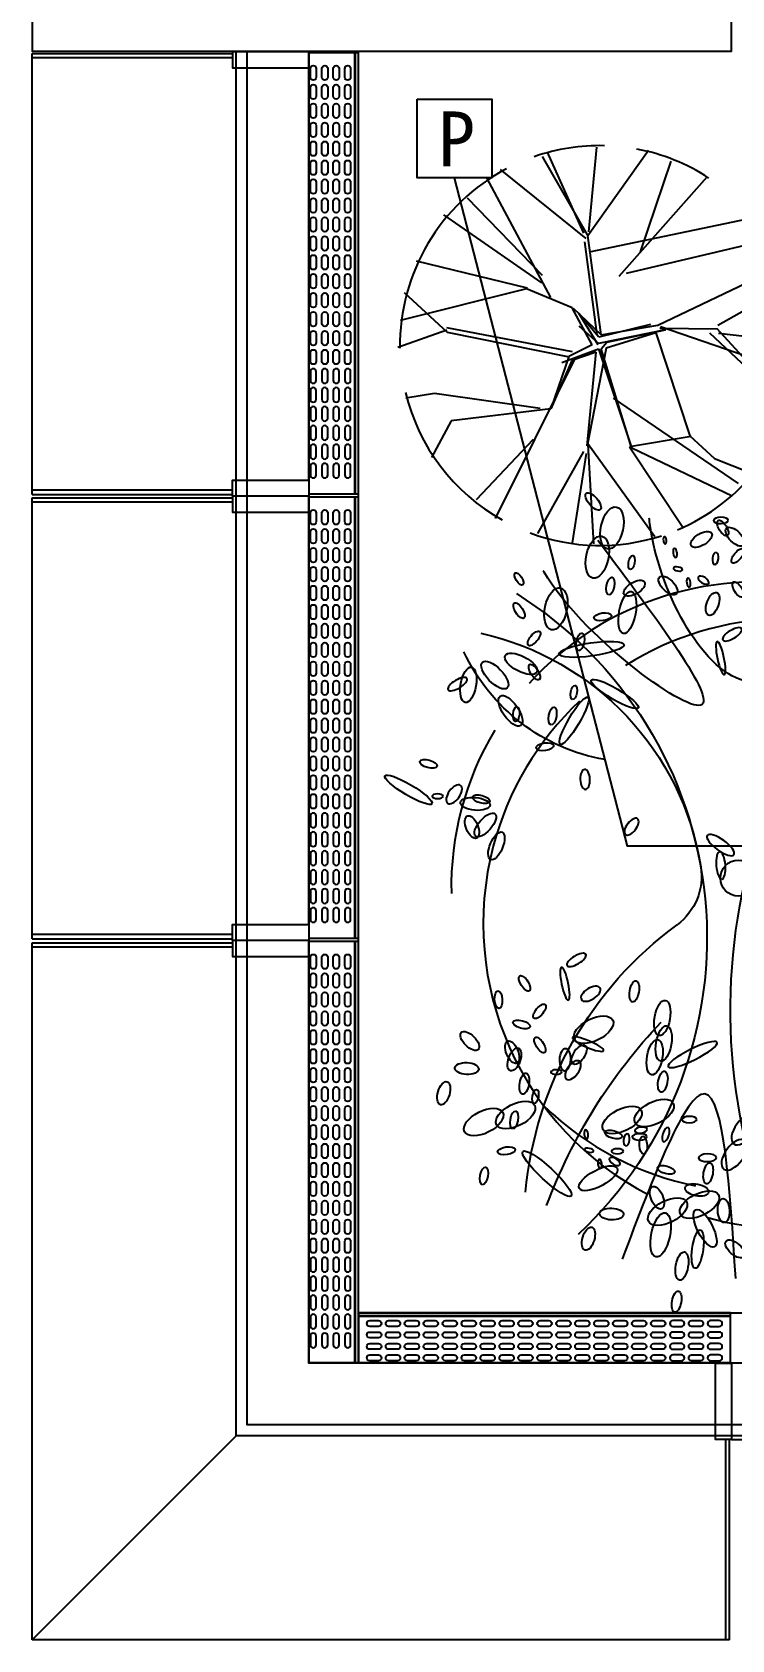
# Model space of a CAD drawing. Extents: x -284868 to 304789, y -137694 to 137894.
# Drawn here: x 56470 to 58872, y -119538 to -114021 of the extents above; entities that cross this region are included whole.
import ezdxf

# ---------------------------------------------------------------- set-up
doc = ezdxf.new("R2010")
doc.units = 0
doc.layers.get('0').update_dxf_attribs({"linetype": 'CONTINUOUS'})
for name, color, linetype in [('0-建筑外轮廓', 8, 'CONTINUOUS'), ('0-窗', 11, 'CONTINUOUS'), ('EM-插座', 240, 'CONTINUOUS'), ('F-地漏', 8, 'CONTINUOUS'), ('P-平面植物', 251, 'CONTINUOUS'), ('WIRE-照明', 130, 'CONTINUOUS')]:
    doc.layers.add(name, color=color, linetype=linetype)
doc.styles.add('宋体', font='')
doc.styles.get('宋体').set_extended_font_data('SimSun')

# ---------------------------------------------------------------- blocks, each defined once
blk = doc.blocks.new('A$C3B8026B3')
for p, q in [((949.5, 3980), (949.5, 5395)), ((949.5, 2455), (949.5, 3870)), ((700, 700, 0), (0, 0))]:
    blk.add_line(p, q)
at = {"elevation": 0}
for points in [[(0, 5444), (688, 5444), (688, 5429.5), (0, 5429.5)], [(0, 3931), (688, 3931), (688, 3945.5), (0, 3945.5)], [(0, 3919), (688, 3919), (688, 3904.5), (0, 3904.5)], [(0, 2406), (688, 2406), (688, 2420.5), (0, 2420.5)]]:
    blk.add_lwpolyline(points, dxfattribs=at)
for points in [[(0, 3931), (0, 5444)], [(700, 3925), (700, 5450)], [(737.5, 3925), (737.5, 5450)], [(0, 2406), (0, 3919)], [(700, 2400), (700, 3925)], [(737.5, 2400), (737.5, 3925)], [(0, 2392), (688, 2392), (688, 2377.5), (0, 2377.5)], [(0, 0), (0, 2392)], [(2400, 700), (700, 700), (700, 2400)], [(2400, 737.5), (737.5, 737.5), (737.5, 2400)], [(2345, 949.5), (949.5, 949.5), (949.5, 2345)], [(4310, 737.5), (2400, 737.5)], [(2394, 0), (2394, 688), (2379.5, 688), (2379.5, 0)], [(4310, 700), (2400, 700)], [(2394, 0), (0, 0)]]:
    blk.add_lwpolyline(points)
for points in [[(688, 5450), (688, 5395), (949.5, 5395), (949.5, 5450)], [(688, 3925), (688, 3980), (949.5, 3980), (949.5, 3925)], [(688, 3925), (688, 3870), (949.5, 3870), (949.5, 3925)], [(688, 2400), (688, 2455), (949.5, 2455), (949.5, 2400)], [(688, 2400), (688, 2345), (949.5, 2345), (949.5, 2400)], [(2400, 688), (2345, 688), (2345, 949.5), (2400, 949.5)], [(2400, 688), (2455, 688), (2455, 949.5), (2400, 949.5)]]:
    blk.add_lwpolyline(points, close=True)
blk = doc.blocks.new('A$C678165FB')
for p, q in [((-36642.5, 2281, 0), (-36642.5, 3794)), ((-36640.4, 2281, 0), (-36640.4, 3794)), ((-36642.5, 756, 0), (-36642.5, 2269)), ((-36640.4, 756, 0), (-36640.4, 2269)), ((-36642.5, -700.5, 0), (-36642.5, 744)), ((-36640.4, -700.5, 0), (-36640.4, 744)), ((-35353, -540.4, 0), (-36630, -540.4)), ((-35353, -542.5, 0), (-36630, -542.5))]:
    blk.add_line(p, q)
for points in [[(-36630, 2281), (-36630, 3794), (-36800.5, 3794), (-36800.5, 2281)], [(-36630, 756), (-36630, 2269), (-36800.5, 2269), (-36800.5, 756)], [(-36630, -700.5), (-36630, 744), (-36800.5, 744), (-36800.5, -700.5)], [(-35353, -530), (-36630, -530), (-36630, -700.5), (-35353, -700.5)]]:
    blk.add_lwpolyline(points, close=True)
blk.add_lwpolyline([(-36630.5, 3800), (-36630.5, -530.5), (-25800, -530.5)])
for points in [[(-36775, 3740), (-36775, 3710, -1), (-36795, 3710), (-36795, 3740, -0.999999)], [(-36735.6, 3740), (-36735.6, 3710, -1), (-36755.6, 3710), (-36755.6, 3740, -0.999999)], [(-36696.3, 3740), (-36696.3, 3710, -1), (-36716.3, 3710), (-36716.3, 3740, -0.999999)], [(-36656.9, 3740), (-36656.9, 3710, -1), (-36676.9, 3710), (-36676.9, 3740, -0.999999)], [(-36775, 3675), (-36775, 3645, -1), (-36795, 3645), (-36795, 3675, -0.999999)], [(-36735.6, 3675), (-36735.6, 3645, -1), (-36755.6, 3645), (-36755.6, 3675, -0.999999)], [(-36696.3, 3675), (-36696.3, 3645, -1), (-36716.3, 3645), (-36716.3, 3675, -0.999999)], [(-36656.9, 3675), (-36656.9, 3645, -1), (-36676.9, 3645), (-36676.9, 3675, -0.999999)], [(-36775, 3610), (-36775, 3580, -1), (-36795, 3580), (-36795, 3610, -0.999999)], [(-36735.6, 3610), (-36735.6, 3580, -1), (-36755.6, 3580), (-36755.6, 3610, -0.999999)], [(-36696.3, 3610), (-36696.3, 3580, -1), (-36716.3, 3580), (-36716.3, 3610, -0.999999)], [(-36656.9, 3610), (-36656.9, 3580, -1), (-36676.9, 3580), (-36676.9, 3610, -0.999999)], [(-36775, 3545), (-36775, 3515, -1), (-36795, 3515), (-36795, 3545, -0.999999)], [(-36735.6, 3545), (-36735.6, 3515, -1), (-36755.6, 3515), (-36755.6, 3545, -0.999999)], [(-36696.3, 3545), (-36696.3, 3515, -1), (-36716.3, 3515), (-36716.3, 3545, -0.999999)], [(-36656.9, 3545), (-36656.9, 3515, -1), (-36676.9, 3515), (-36676.9, 3545, -0.999999)], [(-36775, 3480), (-36775, 3450, -1), (-36795, 3450), (-36795, 3480, -0.999999)], [(-36735.6, 3480), (-36735.6, 3450, -1), (-36755.6, 3450), (-36755.6, 3480, -0.999999)], [(-36696.3, 3480), (-36696.3, 3450, -1), (-36716.3, 3450), (-36716.3, 3480, -0.999999)], [(-36656.9, 3480), (-36656.9, 3450, -1), (-36676.9, 3450), (-36676.9, 3480, -0.999999)], [(-36775, 3415), (-36775, 3385, -1), (-36795, 3385), (-36795, 3415, -0.999999)], [(-36735.6, 3415), (-36735.6, 3385, -1), (-36755.6, 3385), (-36755.6, 3415, -0.999999)], [(-36696.3, 3415), (-36696.3, 3385, -1), (-36716.3, 3385), (-36716.3, 3415, -0.999999)], [(-36656.9, 3415), (-36656.9, 3385, -1), (-36676.9, 3385), (-36676.9, 3415, -0.999999)], [(-36775, 3350), (-36775, 3320, -1), (-36795, 3320), (-36795, 3350, -0.999999)], [(-36735.6, 3350), (-36735.6, 3320, -1), (-36755.6, 3320), (-36755.6, 3350, -0.999999)], [(-36696.3, 3350), (-36696.3, 3320, -1), (-36716.3, 3320), (-36716.3, 3350, -0.999999)], [(-36656.9, 3350), (-36656.9, 3320, -1), (-36676.9, 3320), (-36676.9, 3350, -0.999999)], [(-36775, 3285), (-36775, 3255, -1), (-36795, 3255), (-36795, 3285, -0.999999)], [(-36735.6, 3285), (-36735.6, 3255, -1), (-36755.6, 3255), (-36755.6, 3285, -0.999999)], [(-36696.3, 3285), (-36696.3, 3255, -1), (-36716.3, 3255), (-36716.3, 3285, -0.999999)], [(-36656.9, 3285), (-36656.9, 3255, -1), (-36676.9, 3255), (-36676.9, 3285, -0.999999)], [(-36775, 3220), (-36775, 3190, -1), (-36795, 3190), (-36795, 3220, -0.999999)], [(-36735.6, 3220), (-36735.6, 3190, -1), (-36755.6, 3190), (-36755.6, 3220, -0.999999)], [(-36696.3, 3220), (-36696.3, 3190, -1), (-36716.3, 3190), (-36716.3, 3220, -0.999999)], [(-36656.9, 3220), (-36656.9, 3190, -1), (-36676.9, 3190), (-36676.9, 3220, -0.999999)], [(-36775, 3155), (-36775, 3125, -1), (-36795, 3125), (-36795, 3155, -0.999999)], [(-36735.6, 3155), (-36735.6, 3125, -1), (-36755.6, 3125), (-36755.6, 3155, -0.999999)], [(-36696.3, 3155), (-36696.3, 3125, -1), (-36716.3, 3125), (-36716.3, 3155, -0.999999)], [(-36656.9, 3155), (-36656.9, 3125, -1), (-36676.9, 3125), (-36676.9, 3155, -0.999999)], [(-36775, 3090), (-36775, 3060, -1), (-36795, 3060), (-36795, 3090, -0.999999)], [(-36735.6, 3090), (-36735.6, 3060, -1), (-36755.6, 3060), (-36755.6, 3090, -0.999999)], [(-36696.3, 3090), (-36696.3, 3060, -1), (-36716.3, 3060), (-36716.3, 3090, -0.999999)], [(-36656.9, 3090), (-36656.9, 3060, -1), (-36676.9, 3060), (-36676.9, 3090, -0.999999)], [(-36775, 3025), (-36775, 2995, -1), (-36795, 2995), (-36795, 3025, -0.999999)], [(-36735.6, 3025), (-36735.6, 2995, -1), (-36755.6, 2995), (-36755.6, 3025, -0.999999)], [(-36696.3, 3025), (-36696.3, 2995, -1), (-36716.3, 2995), (-36716.3, 3025, -0.999999)], [(-36656.9, 3025), (-36656.9, 2995, -1), (-36676.9, 2995), (-36676.9, 3025, -0.999999)], [(-36775, 2960), (-36775, 2930, -1), (-36795, 2930), (-36795, 2960, -0.999999)], [(-36735.6, 2960), (-36735.6, 2930, -1), (-36755.6, 2930), (-36755.6, 2960, -0.999999)], [(-36696.3, 2960), (-36696.3, 2930, -1), (-36716.3, 2930), (-36716.3, 2960, -0.999999)], [(-36656.9, 2960), (-36656.9, 2930, -1), (-36676.9, 2930), (-36676.9, 2960, -0.999999)], [(-36775, 2895), (-36775, 2865, -1), (-36795, 2865), (-36795, 2895, -0.999999)], [(-36735.6, 2895), (-36735.6, 2865, -1), (-36755.6, 2865), (-36755.6, 2895, -0.999999)], [(-36696.3, 2895), (-36696.3, 2865, -1), (-36716.3, 2865), (-36716.3, 2895, -0.999999)], [(-36656.9, 2895), (-36656.9, 2865, -1), (-36676.9, 2865), (-36676.9, 2895, -0.999999)], [(-36775, 2830), (-36775, 2800, -1), (-36795, 2800), (-36795, 2830, -0.999999)], [(-36735.6, 2830), (-36735.6, 2800, -1), (-36755.6, 2800), (-36755.6, 2830, -0.999999)], [(-36696.3, 2830), (-36696.3, 2800, -1), (-36716.3, 2800), (-36716.3, 2830, -0.999999)], [(-36656.9, 2830), (-36656.9, 2800, -1), (-36676.9, 2800), (-36676.9, 2830, -0.999999)], [(-36775, 2765), (-36775, 2735, -1), (-36795, 2735), (-36795, 2765, -0.999999)], [(-36735.6, 2765), (-36735.6, 2735, -1), (-36755.6, 2735), (-36755.6, 2765, -0.999999)], [(-36696.3, 2765), (-36696.3, 2735, -1), (-36716.3, 2735), (-36716.3, 2765, -0.999999)], [(-36656.9, 2765), (-36656.9, 2735, -1), (-36676.9, 2735), (-36676.9, 2765, -0.999999)], [(-36775, 2670), (-36775, 2700, 1), (-36795, 2700), (-36795, 2670, 0.999999)], [(-36735.6, 2670), (-36735.6, 2700, 1), (-36755.6, 2700), (-36755.6, 2670, 0.999999)], [(-36696.3, 2670), (-36696.3, 2700, 1), (-36716.3, 2700), (-36716.3, 2670, 0.999999)], [(-36656.9, 2670), (-36656.9, 2700, 1), (-36676.9, 2700), (-36676.9, 2670, 0.999999)], [(-36775, 2605), (-36775, 2635, 1), (-36795, 2635), (-36795, 2605, 0.999999)], [(-36735.6, 2605), (-36735.6, 2635, 1), (-36755.6, 2635), (-36755.6, 2605, 0.999999)], [(-36696.3, 2605), (-36696.3, 2635, 1), (-36716.3, 2635), (-36716.3, 2605, 0.999999)], [(-36656.9, 2605), (-36656.9, 2635, 1), (-36676.9, 2635), (-36676.9, 2605, 0.999999)], [(-36775, 2540), (-36775, 2570, 1), (-36795, 2570), (-36795, 2540, 0.999999)], [(-36735.6, 2540), (-36735.6, 2570, 1), (-36755.6, 2570), (-36755.6, 2540, 0.999999)], [(-36696.3, 2540), (-36696.3, 2570, 1), (-36716.3, 2570), (-36716.3, 2540, 0.999999)], [(-36656.9, 2540), (-36656.9, 2570, 1), (-36676.9, 2570), (-36676.9, 2540, 0.999999)], [(-36775, 2475), (-36775, 2505, 1), (-36795, 2505), (-36795, 2475, 0.999999)], [(-36735.6, 2475), (-36735.6, 2505, 1), (-36755.6, 2505), (-36755.6, 2475, 0.999999)], [(-36696.3, 2475), (-36696.3, 2505, 1), (-36716.3, 2505), (-36716.3, 2475, 0.999999)], [(-36656.9, 2475), (-36656.9, 2505, 1), (-36676.9, 2505), (-36676.9, 2475, 0.999999)], [(-36775, 2410), (-36775, 2440, 1), (-36795, 2440), (-36795, 2410, 0.999999)], [(-36735.6, 2410), (-36735.6, 2440, 1), (-36755.6, 2440), (-36755.6, 2410, 0.999999)], [(-36696.3, 2410), (-36696.3, 2440, 1), (-36716.3, 2440), (-36716.3, 2410, 0.999999)], [(-36656.9, 2410), (-36656.9, 2440, 1), (-36676.9, 2440), (-36676.9, 2410, 0.999999)], [(-36775, 2345), (-36775, 2375, 1), (-36795, 2375), (-36795, 2345, 0.999999)], [(-36735.6, 2345), (-36735.6, 2375, 1), (-36755.6, 2375), (-36755.6, 2345, 0.999999)], [(-36696.3, 2345), (-36696.3, 2375, 1), (-36716.3, 2375), (-36716.3, 2345, 0.999999)], [(-36656.9, 2345), (-36656.9, 2375, 1), (-36676.9, 2375), (-36676.9, 2345, 0.999999)], [(-36775, 2215), (-36775, 2185, -1), (-36795, 2185), (-36795, 2215, -0.999999)], [(-36735.6, 2215), (-36735.6, 2185, -1), (-36755.6, 2185), (-36755.6, 2215, -0.999999)], [(-36696.3, 2215), (-36696.3, 2185, -1), (-36716.3, 2185), (-36716.3, 2215, -0.999999)], [(-36656.9, 2215), (-36656.9, 2185, -1), (-36676.9, 2185), (-36676.9, 2215, -0.999999)], [(-36775, 2150), (-36775, 2120, -1), (-36795, 2120), (-36795, 2150, -0.999999)], [(-36735.6, 2150), (-36735.6, 2120, -1), (-36755.6, 2120), (-36755.6, 2150, -0.999999)], [(-36696.3, 2150), (-36696.3, 2120, -1), (-36716.3, 2120), (-36716.3, 2150, -0.999999)], [(-36656.9, 2150), (-36656.9, 2120, -1), (-36676.9, 2120), (-36676.9, 2150, -0.999999)], [(-36775, 2085), (-36775, 2055, -1), (-36795, 2055), (-36795, 2085, -0.999999)], [(-36735.6, 2085), (-36735.6, 2055, -1), (-36755.6, 2055), (-36755.6, 2085, -0.999999)], [(-36696.3, 2085), (-36696.3, 2055, -1), (-36716.3, 2055), (-36716.3, 2085, -0.999999)], [(-36656.9, 2085), (-36656.9, 2055, -1), (-36676.9, 2055), (-36676.9, 2085, -0.999999)], [(-36775, 2020), (-36775, 1990, -1), (-36795, 1990), (-36795, 2020, -0.999999)], [(-36735.6, 2020), (-36735.6, 1990, -1), (-36755.6, 1990), (-36755.6, 2020, -0.999999)], [(-36696.3, 2020), (-36696.3, 1990, -1), (-36716.3, 1990), (-36716.3, 2020, -0.999999)], [(-36656.9, 2020), (-36656.9, 1990, -1), (-36676.9, 1990), (-36676.9, 2020, -0.999999)], [(-36775, 1955), (-36775, 1925, -1), (-36795, 1925), (-36795, 1955, -0.999999)], [(-36735.6, 1955), (-36735.6, 1925, -1), (-36755.6, 1925), (-36755.6, 1955, -0.999999)], [(-36696.3, 1955), (-36696.3, 1925, -1), (-36716.3, 1925), (-36716.3, 1955, -0.999999)], [(-36656.9, 1955), (-36656.9, 1925, -1), (-36676.9, 1925), (-36676.9, 1955, -0.999999)], [(-36775, 1890), (-36775, 1860, -1), (-36795, 1860), (-36795, 1890, -0.999999)], [(-36735.6, 1890), (-36735.6, 1860, -1), (-36755.6, 1860), (-36755.6, 1890, -0.999999)], [(-36696.3, 1890), (-36696.3, 1860, -1), (-36716.3, 1860), (-36716.3, 1890, -0.999999)], [(-36656.9, 1890), (-36656.9, 1860, -1), (-36676.9, 1860), (-36676.9, 1890, -0.999999)], [(-36775, 1825), (-36775, 1795, -1), (-36795, 1795), (-36795, 1825, -0.999999)], [(-36735.6, 1825), (-36735.6, 1795, -1), (-36755.6, 1795), (-36755.6, 1825, -0.999999)], [(-36696.3, 1825), (-36696.3, 1795, -1), (-36716.3, 1795), (-36716.3, 1825, -0.999999)], [(-36656.9, 1825), (-36656.9, 1795, -1), (-36676.9, 1795), (-36676.9, 1825, -0.999999)], [(-36775, 1760), (-36775, 1730, -1), (-36795, 1730), (-36795, 1760, -0.999999)], [(-36735.6, 1760), (-36735.6, 1730, -1), (-36755.6, 1730), (-36755.6, 1760, -0.999999)], [(-36696.3, 1760), (-36696.3, 1730, -1), (-36716.3, 1730), (-36716.3, 1760, -0.999999)], [(-36656.9, 1760), (-36656.9, 1730, -1), (-36676.9, 1730), (-36676.9, 1760, -0.999999)], [(-36775, 1695), (-36775, 1665, -1), (-36795, 1665), (-36795, 1695, -0.999999)], [(-36735.6, 1695), (-36735.6, 1665, -1), (-36755.6, 1665), (-36755.6, 1695, -0.999999)], [(-36696.3, 1695), (-36696.3, 1665, -1), (-36716.3, 1665), (-36716.3, 1695, -0.999999)], [(-36656.9, 1695), (-36656.9, 1665, -1), (-36676.9, 1665), (-36676.9, 1695, -0.999999)], [(-36775, 1630), (-36775, 1600, -1), (-36795, 1600), (-36795, 1630, -0.999999)], [(-36735.6, 1630), (-36735.6, 1600, -1), (-36755.6, 1600), (-36755.6, 1630, -0.999999)], [(-36696.3, 1630), (-36696.3, 1600, -1), (-36716.3, 1600), (-36716.3, 1630, -0.999999)], [(-36656.9, 1630), (-36656.9, 1600, -1), (-36676.9, 1600), (-36676.9, 1630, -0.999999)], [(-36775, 1565), (-36775, 1535, -1), (-36795, 1535), (-36795, 1565, -0.999999)], [(-36735.6, 1565), (-36735.6, 1535, -1), (-36755.6, 1535), (-36755.6, 1565, -0.999999)], [(-36696.3, 1565), (-36696.3, 1535, -1), (-36716.3, 1535), (-36716.3, 1565, -0.999999)], [(-36656.9, 1565), (-36656.9, 1535, -1), (-36676.9, 1535), (-36676.9, 1565, -0.999999)], [(-36775, 1500), (-36775, 1470, -1), (-36795, 1470), (-36795, 1500, -0.999999)], [(-36735.6, 1500), (-36735.6, 1470, -1), (-36755.6, 1470), (-36755.6, 1500, -0.999999)], [(-36696.3, 1500), (-36696.3, 1470, -1), (-36716.3, 1470), (-36716.3, 1500, -0.999999)], [(-36656.9, 1500), (-36656.9, 1470, -1), (-36676.9, 1470), (-36676.9, 1500, -0.999999)], [(-36775, 1435), (-36775, 1405, -1), (-36795, 1405), (-36795, 1435, -0.999999)], [(-36735.6, 1435), (-36735.6, 1405, -1), (-36755.6, 1405), (-36755.6, 1435, -0.999999)], [(-36696.3, 1435), (-36696.3, 1405, -1), (-36716.3, 1405), (-36716.3, 1435, -0.999999)], [(-36656.9, 1435), (-36656.9, 1405, -1), (-36676.9, 1405), (-36676.9, 1435, -0.999999)], [(-36775, 1370), (-36775, 1340, -1), (-36795, 1340), (-36795, 1370, -0.999999)], [(-36735.6, 1370), (-36735.6, 1340, -1), (-36755.6, 1340), (-36755.6, 1370, -0.999999)], [(-36696.3, 1370), (-36696.3, 1340, -1), (-36716.3, 1340), (-36716.3, 1370, -0.999999)], [(-36656.9, 1370), (-36656.9, 1340, -1), (-36676.9, 1340), (-36676.9, 1370, -0.999999)], [(-36775, 1305), (-36775, 1275, -1), (-36795, 1275), (-36795, 1305, -0.999999)], [(-36735.6, 1305), (-36735.6, 1275, -1), (-36755.6, 1275), (-36755.6, 1305, -0.999999)], [(-36696.3, 1305), (-36696.3, 1275, -1), (-36716.3, 1275), (-36716.3, 1305, -0.999999)], [(-36656.9, 1305), (-36656.9, 1275, -1), (-36676.9, 1275), (-36676.9, 1305, -0.999999)], [(-36775, 1240), (-36775, 1210, -1), (-36795, 1210), (-36795, 1240, -0.999999)], [(-36735.6, 1240), (-36735.6, 1210, -1), (-36755.6, 1210), (-36755.6, 1240, -0.999999)], [(-36696.3, 1240), (-36696.3, 1210, -1), (-36716.3, 1210), (-36716.3, 1240, -0.999999)], [(-36656.9, 1240), (-36656.9, 1210, -1), (-36676.9, 1210), (-36676.9, 1240, -0.999999)], [(-36775, 1145), (-36775, 1175, 1), (-36795, 1175), (-36795, 1145, 0.999999)], [(-36735.6, 1145), (-36735.6, 1175, 1), (-36755.6, 1175), (-36755.6, 1145, 0.999999)], [(-36696.3, 1145), (-36696.3, 1175, 1), (-36716.3, 1175), (-36716.3, 1145, 0.999999)], [(-36656.9, 1145), (-36656.9, 1175, 1), (-36676.9, 1175), (-36676.9, 1145, 0.999999)], [(-36775, 1080), (-36775, 1110, 1), (-36795, 1110), (-36795, 1080, 0.999999)], [(-36735.6, 1080), (-36735.6, 1110, 1), (-36755.6, 1110), (-36755.6, 1080, 0.999999)], [(-36696.3, 1080), (-36696.3, 1110, 1), (-36716.3, 1110), (-36716.3, 1080, 0.999999)], [(-36656.9, 1080), (-36656.9, 1110, 1), (-36676.9, 1110), (-36676.9, 1080, 0.999999)], [(-36775, 1015), (-36775, 1045, 1), (-36795, 1045), (-36795, 1015, 0.999999)], [(-36735.6, 1015), (-36735.6, 1045, 1), (-36755.6, 1045), (-36755.6, 1015, 0.999999)], [(-36696.3, 1015), (-36696.3, 1045, 1), (-36716.3, 1045), (-36716.3, 1015, 0.999999)], [(-36656.9, 1015), (-36656.9, 1045, 1), (-36676.9, 1045), (-36676.9, 1015, 0.999999)], [(-36775, 950), (-36775, 980, 1), (-36795, 980), (-36795, 950, 0.999999)], [(-36735.6, 950), (-36735.6, 980, 1), (-36755.6, 980), (-36755.6, 950, 0.999999)], [(-36696.3, 950), (-36696.3, 980, 1), (-36716.3, 980), (-36716.3, 950, 0.999999)], [(-36656.9, 950), (-36656.9, 980, 1), (-36676.9, 980), (-36676.9, 950, 0.999999)], [(-36775, 885), (-36775, 915, 1), (-36795, 915), (-36795, 885, 0.999999)], [(-36735.6, 885), (-36735.6, 915, 1), (-36755.6, 915), (-36755.6, 885, 0.999999)], [(-36696.3, 885), (-36696.3, 915, 1), (-36716.3, 915), (-36716.3, 885, 0.999999)], [(-36656.9, 885), (-36656.9, 915, 1), (-36676.9, 915), (-36676.9, 885, 0.999999)], [(-36775, 820), (-36775, 850, 1), (-36795, 850), (-36795, 820, 0.999999)], [(-36735.6, 820), (-36735.6, 850, 1), (-36755.6, 850), (-36755.6, 820, 0.999999)], [(-36696.3, 820), (-36696.3, 850, 1), (-36716.3, 850), (-36716.3, 820, 0.999999)], [(-36656.9, 820), (-36656.9, 850, 1), (-36676.9, 850), (-36676.9, 820, 0.999999)], [(-36775, 690), (-36775, 660, -1), (-36795, 660), (-36795, 690, -0.999999)], [(-36735.6, 690), (-36735.6, 660, -1), (-36755.6, 660), (-36755.6, 690, -0.999999)], [(-36696.3, 690), (-36696.3, 660, -1), (-36716.3, 660), (-36716.3, 690, -0.999999)], [(-36656.9, 690), (-36656.9, 660, -1), (-36676.9, 660), (-36676.9, 690, -0.999999)], [(-36775, 625), (-36775, 595, -1), (-36795, 595), (-36795, 625, -0.999999)], [(-36735.6, 625), (-36735.6, 595, -1), (-36755.6, 595), (-36755.6, 625, -0.999999)], [(-36696.3, 625), (-36696.3, 595, -1), (-36716.3, 595), (-36716.3, 625, -0.999999)], [(-36656.9, 625), (-36656.9, 595, -1), (-36676.9, 595), (-36676.9, 625, -0.999999)], [(-36775, 560), (-36775, 530, -1), (-36795, 530), (-36795, 560, -0.999999)], [(-36735.6, 560), (-36735.6, 530, -1), (-36755.6, 530), (-36755.6, 560, -0.999999)], [(-36696.3, 560), (-36696.3, 530, -1), (-36716.3, 530), (-36716.3, 560, -0.999999)], [(-36656.9, 560), (-36656.9, 530, -1), (-36676.9, 530), (-36676.9, 560, -0.999999)], [(-36775, 495), (-36775, 465, -1), (-36795, 465), (-36795, 495, -0.999999)], [(-36735.6, 495), (-36735.6, 465, -1), (-36755.6, 465), (-36755.6, 495, -0.999999)], [(-36696.3, 495), (-36696.3, 465, -1), (-36716.3, 465), (-36716.3, 495, -0.999999)], [(-36656.9, 495), (-36656.9, 465, -1), (-36676.9, 465), (-36676.9, 495, -0.999999)], [(-36775, 430), (-36775, 400, -1), (-36795, 400), (-36795, 430, -0.999999)], [(-36735.6, 430), (-36735.6, 400, -1), (-36755.6, 400), (-36755.6, 430, -0.999999)], [(-36696.3, 430), (-36696.3, 400, -1), (-36716.3, 400), (-36716.3, 430, -0.999999)], [(-36656.9, 430), (-36656.9, 400, -1), (-36676.9, 400), (-36676.9, 430, -0.999999)], [(-36775, 365), (-36775, 335, -1), (-36795, 335), (-36795, 365, -0.999999)], [(-36735.6, 365), (-36735.6, 335, -1), (-36755.6, 335), (-36755.6, 365, -0.999999)], [(-36696.3, 365), (-36696.3, 335, -1), (-36716.3, 335), (-36716.3, 365, -0.999999)], [(-36656.9, 365), (-36656.9, 335, -1), (-36676.9, 335), (-36676.9, 365, -0.999999)], [(-36775, 300), (-36775, 270, -1), (-36795, 270), (-36795, 300, -0.999999)], [(-36735.6, 300), (-36735.6, 270, -1), (-36755.6, 270), (-36755.6, 300, -0.999999)], [(-36696.3, 300), (-36696.3, 270, -1), (-36716.3, 270), (-36716.3, 300, -0.999999)], [(-36656.9, 300), (-36656.9, 270, -1), (-36676.9, 270), (-36676.9, 300, -0.999999)], [(-36775, 235), (-36775, 205, -1), (-36795, 205), (-36795, 235, -0.999999)], [(-36735.6, 235), (-36735.6, 205, -1), (-36755.6, 205), (-36755.6, 235, -0.999999)], [(-36696.3, 235), (-36696.3, 205, -1), (-36716.3, 205), (-36716.3, 235, -0.999999)], [(-36656.9, 235), (-36656.9, 205, -1), (-36676.9, 205), (-36676.9, 235, -0.999999)], [(-36775, 170), (-36775, 140, -1), (-36795, 140), (-36795, 170, -0.999999)], [(-36735.6, 170), (-36735.6, 140, -1), (-36755.6, 140), (-36755.6, 170, -0.999999)], [(-36696.3, 170), (-36696.3, 140, -1), (-36716.3, 140), (-36716.3, 170, -0.999999)], [(-36656.9, 170), (-36656.9, 140, -1), (-36676.9, 140), (-36676.9, 170, -0.999999)], [(-36775, 105), (-36775, 75, -1), (-36795, 75), (-36795, 105, -0.999999)], [(-36735.6, 105), (-36735.6, 75, -1), (-36755.6, 75), (-36755.6, 105, -0.999999)], [(-36696.3, 105), (-36696.3, 75, -1), (-36716.3, 75), (-36716.3, 105, -0.999999)], [(-36656.9, 105), (-36656.9, 75, -1), (-36676.9, 75), (-36676.9, 105, -0.999999)], [(-36775, 40), (-36775, 10, -1), (-36795, 10), (-36795, 40, -0.999999)], [(-36735.6, 40), (-36735.6, 10, -1), (-36755.6, 10), (-36755.6, 40, -0.999999)], [(-36696.3, 40), (-36696.3, 10, -1), (-36716.3, 10), (-36716.3, 40, -0.999999)], [(-36656.9, 40), (-36656.9, 10, -1), (-36676.9, 10), (-36676.9, 40, -0.999999)], [(-36775, -25), (-36775, -55, -1), (-36795, -55), (-36795, -25, -0.999999)], [(-36735.6, -25), (-36735.6, -55, -1), (-36755.6, -55), (-36755.6, -25, -0.999999)], [(-36696.3, -25), (-36696.3, -55, -1), (-36716.3, -55), (-36716.3, -25, -0.999999)], [(-36656.9, -25), (-36656.9, -55, -1), (-36676.9, -55), (-36676.9, -25, -0.999999)], [(-36775, -90), (-36775, -120, -1), (-36795, -120), (-36795, -90, -0.999999)], [(-36735.6, -90), (-36735.6, -120, -1), (-36755.6, -120), (-36755.6, -90, -0.999999)], [(-36696.3, -90), (-36696.3, -120, -1), (-36716.3, -120), (-36716.3, -90, -0.999999)], [(-36656.9, -90), (-36656.9, -120, -1), (-36676.9, -120), (-36676.9, -90, -0.999999)], [(-36775, -155), (-36775, -185, -1), (-36795, -185), (-36795, -155, -0.999999)], [(-36735.6, -155), (-36735.6, -185, -1), (-36755.6, -185), (-36755.6, -155, -0.999999)], [(-36696.3, -155), (-36696.3, -185, -1), (-36716.3, -185), (-36716.3, -155, -0.999999)], [(-36656.9, -155), (-36656.9, -185, -1), (-36676.9, -185), (-36676.9, -155, -0.999999)], [(-36775, -220), (-36775, -250, -1), (-36795, -250), (-36795, -220, -0.999999)], [(-36735.6, -220), (-36735.6, -250, -1), (-36755.6, -250), (-36755.6, -220, -0.999999)], [(-36696.3, -220), (-36696.3, -250, -1), (-36716.3, -250), (-36716.3, -220, -0.999999)], [(-36656.9, -220), (-36656.9, -250, -1), (-36676.9, -250), (-36676.9, -220, -0.999999)], [(-36775, -285), (-36775, -315, -1), (-36795, -315), (-36795, -285, -0.999999)], [(-36735.6, -285), (-36735.6, -315, -1), (-36755.6, -315), (-36755.6, -285, -0.999999)], [(-36696.3, -285), (-36696.3, -315, -1), (-36716.3, -315), (-36716.3, -285, -0.999999)], [(-36656.9, -285), (-36656.9, -315, -1), (-36676.9, -315), (-36676.9, -285, -0.999999)], [(-36775, -380), (-36775, -350, 1), (-36795, -350), (-36795, -380, 0.999999)], [(-36735.6, -380), (-36735.6, -350, 1), (-36755.6, -350), (-36755.6, -380, 0.999999)], [(-36696.3, -380), (-36696.3, -350, 1), (-36716.3, -350), (-36716.3, -380, 0.999999)], [(-36656.9, -380), (-36656.9, -350, 1), (-36676.9, -350), (-36676.9, -380, 0.999999)], [(-36775, -445), (-36775, -415, 1), (-36795, -415), (-36795, -445, 0.999999)], [(-36735.6, -445), (-36735.6, -415, 1), (-36755.6, -415), (-36755.6, -445, 0.999999)], [(-36696.3, -445), (-36696.3, -415, 1), (-36716.3, -415), (-36716.3, -445, 0.999999)], [(-36656.9, -445), (-36656.9, -415, 1), (-36676.9, -415), (-36676.9, -445, 0.999999)], [(-36775, -510), (-36775, -480, 1), (-36795, -480), (-36795, -510, 0.999999)], [(-36735.6, -510), (-36735.6, -480, 1), (-36755.6, -480), (-36755.6, -510, 0.999999)], [(-36696.3, -510), (-36696.3, -480, 1), (-36716.3, -480), (-36716.3, -510, 0.999999)], [(-36656.9, -510), (-36656.9, -480, 1), (-36676.9, -480), (-36676.9, -510, 0.999999)], [(-36775, -575), (-36775, -545, 1), (-36795, -545), (-36795, -575, 0.999999)], [(-36735.6, -575), (-36735.6, -545, 1), (-36755.6, -545), (-36755.6, -575, 0.999999)], [(-36696.3, -575), (-36696.3, -545, 1), (-36716.3, -545), (-36716.3, -575, 0.999999)], [(-36656.9, -575), (-36656.9, -545, 1), (-36676.9, -545), (-36676.9, -575, 0.999999)], [(-36775, -640), (-36775, -610, 1), (-36795, -610), (-36795, -640, 0.999999)], [(-36735.6, -640), (-36735.6, -610, 1), (-36755.6, -610), (-36755.6, -640, 0.999999)], [(-36696.3, -640), (-36696.3, -610, 1), (-36716.3, -610), (-36716.3, -640, 0.999999)], [(-36656.9, -640), (-36656.9, -610, 1), (-36676.9, -610), (-36676.9, -640, 0.999999)], [(-36591.5, -556.9), (-36561.5, -556.9, -1), (-36561.5, -576.9), (-36591.5, -576.9, -0.999999)], [(-36591.5, -596.2), (-36561.5, -596.2, -1), (-36561.5, -616.2), (-36591.5, -616.2, -0.999999)], [(-36526.5, -556.9), (-36496.5, -556.9, -1), (-36496.5, -576.9), (-36526.5, -576.9, -0.999999)], [(-36526.5, -596.2), (-36496.5, -596.2, -1), (-36496.5, -616.2), (-36526.5, -616.2, -0.999999)], [(-36461.5, -556.9), (-36431.5, -556.9, -1), (-36431.5, -576.9), (-36461.5, -576.9, -0.999999)], [(-36461.5, -596.2), (-36431.5, -596.2, -1), (-36431.5, -616.2), (-36461.5, -616.2, -0.999999)], [(-36396.5, -556.9), (-36366.5, -556.9, -1), (-36366.5, -576.9), (-36396.5, -576.9, -0.999999)], [(-36396.5, -596.2), (-36366.5, -596.2, -1), (-36366.5, -616.2), (-36396.5, -616.2, -0.999999)], [(-36331.5, -556.9), (-36301.5, -556.9, -1), (-36301.5, -576.9), (-36331.5, -576.9, -0.999999)], [(-36331.5, -596.2), (-36301.5, -596.2, -1), (-36301.5, -616.2), (-36331.5, -616.2, -0.999999)], [(-36266.5, -556.9), (-36236.5, -556.9, -1), (-36236.5, -576.9), (-36266.5, -576.9, -0.999999)], [(-36266.5, -596.2), (-36236.5, -596.2, -1), (-36236.5, -616.2), (-36266.5, -616.2, -0.999999)], [(-36201.5, -556.9), (-36171.5, -556.9, -1), (-36171.5, -576.9), (-36201.5, -576.9, -0.999999)], [(-36201.5, -596.2), (-36171.5, -596.2, -1), (-36171.5, -616.2), (-36201.5, -616.2, -0.999999)], [(-36136.5, -556.9), (-36106.5, -556.9, -1), (-36106.5, -576.9), (-36136.5, -576.9, -0.999999)], [(-36136.5, -596.2), (-36106.5, -596.2, -1), (-36106.5, -616.2), (-36136.5, -616.2, -0.999999)], [(-36071.5, -556.9), (-36041.5, -556.9, -1), (-36041.5, -576.9), (-36071.5, -576.9, -0.999999)], [(-36071.5, -596.2), (-36041.5, -596.2, -1), (-36041.5, -616.2), (-36071.5, -616.2, -0.999999)], [(-36006.5, -556.9), (-35976.5, -556.9, -1), (-35976.5, -576.9), (-36006.5, -576.9, -0.999999)], [(-36006.5, -596.2), (-35976.5, -596.2, -1), (-35976.5, -616.2), (-36006.5, -616.2, -0.999999)], [(-35941.5, -556.9), (-35911.5, -556.9, -1), (-35911.5, -576.9), (-35941.5, -576.9, -0.999999)], [(-35941.5, -596.2), (-35911.5, -596.2, -1), (-35911.5, -616.2), (-35941.5, -616.2, -0.999999)], [(-35876.5, -556.9), (-35846.5, -556.9, -1), (-35846.5, -576.9), (-35876.5, -576.9, -0.999999)], [(-35876.5, -596.2), (-35846.5, -596.2, -1), (-35846.5, -616.2), (-35876.5, -616.2, -0.999999)], [(-35811.5, -556.9), (-35781.5, -556.9, -1), (-35781.5, -576.9), (-35811.5, -576.9, -0.999999)], [(-35811.5, -596.2), (-35781.5, -596.2, -1), (-35781.5, -616.2), (-35811.5, -616.2, -0.999999)], [(-35746.5, -556.9), (-35716.5, -556.9, -1), (-35716.5, -576.9), (-35746.5, -576.9, -0.999999)], [(-35746.5, -596.2), (-35716.5, -596.2, -1), (-35716.5, -616.2), (-35746.5, -616.2, -0.999999)], [(-35681.5, -556.9), (-35651.5, -556.9, -1), (-35651.5, -576.9), (-35681.5, -576.9, -0.999999)], [(-35681.5, -596.2), (-35651.5, -596.2, -1), (-35651.5, -616.2), (-35681.5, -616.2, -0.999999)], [(-35616.5, -556.9), (-35586.5, -556.9, -1), (-35586.5, -576.9), (-35616.5, -576.9, -0.999999)], [(-35616.5, -596.2), (-35586.5, -596.2, -1), (-35586.5, -616.2), (-35616.5, -616.2, -0.999999)], [(-35521.5, -556.9), (-35551.5, -556.9, 1), (-35551.5, -576.9), (-35521.5, -576.9, 0.999999)], [(-35521.5, -596.2), (-35551.5, -596.2, 1), (-35551.5, -616.2), (-35521.5, -616.2, 0.999999)], [(-35486.5, -556.9), (-35456.5, -556.9, -1), (-35456.5, -576.9), (-35486.5, -576.9, -0.999999)], [(-35486.5, -596.2), (-35456.5, -596.2, -1), (-35456.5, -616.2), (-35486.5, -616.2, -0.999999)], [(-35391.5, -556.9), (-35421.5, -556.9, 1), (-35421.5, -576.9), (-35391.5, -576.9, 0.999999)], [(-35391.5, -596.2), (-35421.5, -596.2, 1), (-35421.5, -616.2), (-35391.5, -616.2, 0.999999)], [(-36591.5, -635.6), (-36561.5, -635.6, -1), (-36561.5, -655.6), (-36591.5, -655.6, -0.999999)], [(-36526.5, -635.6), (-36496.5, -635.6, -1), (-36496.5, -655.6), (-36526.5, -655.6, -0.999999)], [(-36461.5, -635.6), (-36431.5, -635.6, -1), (-36431.5, -655.6), (-36461.5, -655.6, -0.999999)], [(-36396.5, -635.6), (-36366.5, -635.6, -1), (-36366.5, -655.6), (-36396.5, -655.6, -0.999999)], [(-36331.5, -635.6), (-36301.5, -635.6, -1), (-36301.5, -655.6), (-36331.5, -655.6, -0.999999)], [(-36266.5, -635.6), (-36236.5, -635.6, -1), (-36236.5, -655.6), (-36266.5, -655.6, -0.999999)], [(-36201.5, -635.6), (-36171.5, -635.6, -1), (-36171.5, -655.6), (-36201.5, -655.6, -0.999999)], [(-36136.5, -635.6), (-36106.5, -635.6, -1), (-36106.5, -655.6), (-36136.5, -655.6, -0.999999)], [(-36071.5, -635.6), (-36041.5, -635.6, -1), (-36041.5, -655.6), (-36071.5, -655.6, -0.999999)], [(-36006.5, -635.6), (-35976.5, -635.6, -1), (-35976.5, -655.6), (-36006.5, -655.6, -0.999999)], [(-35941.5, -635.6), (-35911.5, -635.6, -1), (-35911.5, -655.6), (-35941.5, -655.6, -0.999999)], [(-35876.5, -635.6), (-35846.5, -635.6, -1), (-35846.5, -655.6), (-35876.5, -655.6, -0.999999)], [(-35811.5, -635.6), (-35781.5, -635.6, -1), (-35781.5, -655.6), (-35811.5, -655.6, -0.999999)], [(-35746.5, -635.6), (-35716.5, -635.6, -1), (-35716.5, -655.6), (-35746.5, -655.6, -0.999999)], [(-35681.5, -635.6), (-35651.5, -635.6, -1), (-35651.5, -655.6), (-35681.5, -655.6, -0.999999)], [(-35616.5, -635.6), (-35586.5, -635.6, -1), (-35586.5, -655.6), (-35616.5, -655.6, -0.999999)], [(-35521.5, -635.6), (-35551.5, -635.6, 1), (-35551.5, -655.6), (-35521.5, -655.6, 0.999999)], [(-35486.5, -635.6), (-35456.5, -635.6, -1), (-35456.5, -655.6), (-35486.5, -655.6, -0.999999)], [(-35391.5, -635.6), (-35421.5, -635.6, 1), (-35421.5, -655.6), (-35391.5, -655.6, 0.999999)], [(-36591.5, -675), (-36561.5, -675, -1), (-36561.5, -695), (-36591.5, -695, -0.999999)], [(-36526.5, -675), (-36496.5, -675, -1), (-36496.5, -695), (-36526.5, -695, -0.999999)], [(-36461.5, -675), (-36431.5, -675, -1), (-36431.5, -695), (-36461.5, -695, -0.999999)], [(-36396.5, -675), (-36366.5, -675, -1), (-36366.5, -695), (-36396.5, -695, -0.999999)], [(-36331.5, -675), (-36301.5, -675, -1), (-36301.5, -695), (-36331.5, -695, -0.999999)], [(-36266.5, -675), (-36236.5, -675, -1), (-36236.5, -695), (-36266.5, -695, -0.999999)], [(-36201.5, -675), (-36171.5, -675, -1), (-36171.5, -695), (-36201.5, -695, -0.999999)], [(-36136.5, -675), (-36106.5, -675, -1), (-36106.5, -695), (-36136.5, -695, -0.999999)], [(-36071.5, -675), (-36041.5, -675, -1), (-36041.5, -695), (-36071.5, -695, -0.999999)], [(-36006.5, -675), (-35976.5, -675, -1), (-35976.5, -695), (-36006.5, -695, -0.999999)], [(-35941.5, -675), (-35911.5, -675, -1), (-35911.5, -695), (-35941.5, -695, -0.999999)], [(-35876.5, -675), (-35846.5, -675, -1), (-35846.5, -695), (-35876.5, -695, -0.999999)], [(-35811.5, -675), (-35781.5, -675, -1), (-35781.5, -695), (-35811.5, -695, -0.999999)], [(-35746.5, -675), (-35716.5, -675, -1), (-35716.5, -695), (-35746.5, -695, -0.999999)], [(-35681.5, -675), (-35651.5, -675, -1), (-35651.5, -695), (-35681.5, -695, -0.999999)], [(-35616.5, -675), (-35586.5, -675, -1), (-35586.5, -695), (-35616.5, -695, -0.999999)], [(-35521.5, -675), (-35551.5, -675, 1), (-35551.5, -695), (-35521.5, -695, 0.999999)], [(-35486.5, -675), (-35456.5, -675, -1), (-35456.5, -695), (-35486.5, -695, -0.999999)], [(-35391.5, -675), (-35421.5, -675, 1), (-35421.5, -695), (-35391.5, -695, 0.999999)]]:
    blk.add_lwpolyline(points, format="xyb", close=True)
blk = doc.blocks.new('yld.studio@foxmail.com-15')
at = {"color": 251}
blk.add_circle((67569.1, -97904.1), 44.8, dxfattribs=at)
for centre, start, end in [((67613.8, -97926.4), 76.8896, 138.1177), ((67693.5, -98017.5), 61.0105, 122.2385), ((67693.5, -98017.5), 133.1644, 165.3241), ((67613.8, -97926.4), 149.0435, 181.2033), ((67693.5, -98017.5), 165.3241, 242.6562), ((67613.8, -97926.4), 226.0477, 258.5353), ((67693.5, -98017.5), 254.641, 309.1952)]:
    blk.add_arc(centre, 760, start, end, dxfattribs=at)
for centre, major_axis, ratio in [((67207.5, -96965.7), (17.5, -20.2), 0.42873), ((67530.4, -97031.6), (11.9, -18.8), 0.42873), ((67561, -97053.5), (21.2, -21.1), 0.489709), ((67303.2, -97117.9), (-3.1, -17.5), 0.42873), ((67567.8, -97101), (14.1, 17.2), 0.42873), ((67022.5, -97158.6), (9.5, -15.1), 0.42873), ((67250.3, -97176.4), (-3.9, -21.9), 0.42873), ((67393.9, -97175), (21.2, -21.1), 0.489709), ((67568.6, -97185), (11.9, -18.8), 0.42873), ((67022.6, -97237.5), (11.9, -18.8), 0.42873), ((67231.2, -97252.9), (22, 3.3), 0.42873), ((67060, -97306.9), (14.1, 17.2), 0.42873), ((67175.3, -97315.6), (-3.9, -21.9), 0.42873), ((67027.5, -97370.2), (39.5, -20.6), 0.42873), ((66896.3, -97422.6), (-7.7, -43.9), 0.42873), ((66962.2, -97398.1), (30.9, -32.1), 0.42873), ((67060.8, -97390.9), (11.9, -18.8), 0.42873), ((67159.2, -97441.7), (-3.1, -17.5), 0.42873), ((67001.3, -97487.3), (25.5, -36.5), 0.42873), ((67106.2, -97500.2), (-3.9, -21.9), 0.42873), ((67087.2, -97576.8), (22, 3.3), 0.42873), ((66796.9, -97619.6), (21.5, -5.9), 0.42873), ((66928.4, -97707.6), (21.5, -5.9), 0.42873), ((66966.2, -97824), (-14.2, -34.2), 0.42873), ((67036.5, -98166.7), (11.9, -18.8), 0.42873), ((67309.7, -98186.7), (-4.6, -26.3), 0.42873), ((67073.9, -98236.2), (14.1, 17.2), 0.42873), ((67379.6, -98252.7), (-7.7, -43.9), 0.42873), ((67028.5, -98268.7), (21.5, -5.9), 0.42873), ((67208.5, -98282.1), (47.6, 24.1), 0.514982), ((67383.3, -98316.4), (-7.7, -43.9), 0.42873), ((66900, -98310.1), (21.2, -21.1), 0.489709), ((67074.7, -98320.2), (11.9, -18.8), 0.42873), ((67360.7, -98350.6), (-7.7, -43.9), 0.42873), ((66892.4, -98378.7), (29.9, -1.4), 0.489709), ((67035.7, -98416.7), (-4.6, -26.3), 0.42873), ((67380.9, -98411.7), (-4.6, -26.3), 0.42873), ((66834.9, -98440.3), (-8.4, -28.7), 0.489709), ((67063.3, -98448.5), (-3.1, -17.5), 0.42873), ((66934.5, -98512.2), (47.6, 24.1), 0.514982), ((67014.1, -98494.7), (47.6, 24.1), 0.514982), ((67279.7, -98507.1), (47.6, 24.1), 0.514982), ((67359.3, -98489.6), (47.6, 24.1), 0.514982), ((67010.4, -98507), (-3.9, -21.9), 0.42873), ((67257.9, -98543.3), (21.5, -5.9), 0.42873), ((66991.3, -98583.6), (22, 3.3), 0.42873), ((66935.4, -98646.3), (-3.9, -21.9), 0.42873), ((67220, -98652.1), (47.1, 25.3), 0.38159), ((67389.3, -98631.2), (21.5, -5.9), 0.42873), ((67494, -98639.9), (-4.6, -26.3), 0.42873), ((67392.8, -98735.4), (47.6, 24.1), 0.514982), ((67472.4, -98717.8), (47.6, 24.1), 0.514982), ((67532.5, -98732.8), (1.5, -29.9), 0.489709), ((67253.3, -98741.3), (29.9, -1.4), 0.489709), ((67486.3, -98777), (23.4, -46.1), 0.368424), ((67195.7, -98802.8), (-8.4, -28.7), 0.489709), ((67428.6, -98871), (-6.2, -35.1), 0.42873), ((67415.2, -98959.7), (-4.6, -26.3), 0.42873)]:
    blk.add_ellipse(centre, major_axis=major_axis, ratio=ratio, dxfattribs=at)
for centre, major_axis, ratio in [((67254.3, -97031.6), (-11.3, -52.2), 0.514982), ((67217.7, -97104.4), (-11.3, -52.2), 0.514982), ((67477, -97060.3), (25.5, 15.6), 0.489709), ((67114.4, -97233.1), (-11.3, -52.2), 0.514982), ((67292.6, -97242.3), (-10.1, -52.5), 0.38159), ((67309.9, -97181.8), (25.5, 15.6), 0.489709), ((67505.1, -97221), (-10.1, -28.2), 0.489709), ((67203.3, -97334.2), (81.1, 11.7), 0.200035), ((67261.4, -97445.4), (58.6, -34.7), 0.200035), ((67159.8, -97512.1), (-34.6, -58.6), 0.200035), ((67015.8, -97495.7), (-1.6, -18.4), 0.42873), ((66747.1, -97684.1), (58.6, -34.7), 0.200035), ((66913.5, -97719.2), (36.8, -3.3), 0.42873), ((66905.5, -97776.9), (11.5, -27.6), 0.489709), ((66938.4, -97771.9), (24.3, 27.9), 0.42873), ((66971.4, -98207), (1.2, -22.2), 0.42873), ((67005.6, -98338), (11.5, -27.6), 0.489709), ((67011.1, -98356.1), (-10.1, -28.2), 0.489709), ((67332.3, -98569.6), (1.2, -22.2), 0.42873), ((67092.3, -98640.9), (60.3, -55.5), 0.200035), ((67366.5, -98700.6), (11.5, -27.6), 0.489709), ((67465.8, -98681.4), (29.4, -5.6), 0.489709), ((67375.5, -98793.4), (-11.9, -54.9), 0.414379), ((67467.8, -98828.7), (-6.6, -47.9), 0.283409), ((67561.1, -98828.3), (22.6, -19.6), 0.489709)]:
    blk.add_ellipse(centre, major_axis=major_axis, ratio=ratio, start_param=3.141593, end_param=9.424778, dxfattribs=at)
at = {"color": 251, "extrusion": (0, 0, -1)}
for centre, major_axis, ratio in [((67525.9, -97012.8), (18.3, 0.3), 0.42873), ((67386.2, -97062.4), (1.02, -9.08), 0.42873), ((67411.5, -97094.1), (1.3, -11.3), 0.42873), ((67512.1, -97107.8), (-1.7, -15.2), 0.489709), ((67445.3, -97167.8), (1.3, -11.3), 0.42873), ((67525.2, -97355.9), (8.6, -41.1), 0.200035), ((67553.9, -97296.7), (23.5, 14.1), 0.38159), ((66869.4, -97420.7), (23.5, 14.1), 0.38159), ((66860.8, -97695.4), (-16.1, -22.2), 0.514982), ((66819.6, -97700.1), (13.7, 0.2), 0.42873), ((67303.1, -97776.1), (-15, -19.8), 0.489709), ((67524.9, -97821.9), (33.3, -24.2), 0.336016), ((67525.5, -97872.5), (2.8, -34.2), 0.336016), ((67165.7, -98108.1), (23.5, 14.1), 0.38159), ((67137, -98167.3), (8.6, -41.1), 0.200035), ((67201.3, -98192.4), (23.2, 14.6), 0.514982), ((67455.4, -98343.8), (61, 30.3), 0.200035), ((67137.4, -98356.7), (-1.1, -27.4), 0.514982), ((67157, -98382.9), (-16.1, -22.2), 0.514982), ((67172.4, -98344), (-16.1, -22.2), 0.514982), ((67115.8, -98387.5), (13.7, 0.2), 0.42873), ((67447.1, -98505.8), (18.5, 0.3), 0.42873), ((67583.9, -98530.6), (-26.1, -35.9), 0.514982), ((67189.9, -98542.6), (1.3, -11.3), 0.42873), ((67290.6, -98556.3), (-1.7, -15.2), 0.489709), ((67323, -98549), (18.5, 0.3), 0.42873), ((67326.4, -98532.1), (15.2, 1.9), 0.489709), ((67388.3, -98543.5), (-5.6, -17.6), 0.42873), ((67559.1, -98593.6), (-26.1, -35.9), 0.514982), ((67268, -98584.8), (14.8, 0.2), 0.42873), ((67492.3, -98601.1), (22.2, 0.3), 0.42873), ((67223.8, -98616.3), (1.3, -11.3), 0.42873)]:
    blk.add_ellipse(centre, major_axis=major_axis, ratio=ratio, dxfattribs=at)
for centre, major_axis, ratio, start_param, end_param in [((69001.1, -98232.5), (-810.2, -1204.4), 1, 0.509025, 1.892273), ((67418.7, -97133.9), (11.2, -2.4), 0.42873, 3.141593, 9.424778), ((67482.3, -97161.8), (13.1, -8.1), 0.489709, 3.141593, 9.424778), ((66478.9, -98053.1), (-567.5, -838), 1, 3.105711, 4.936061), ((66772.4, -97989.1), (-386.4, -598.3), 1, 2.788021, 3.97962), ((67318.1, -97137.7), (-272.6, -392.7), 1, -0.434629, 0.525976), ((67187.2, -97658.2), (0.7, -24.8), 0.489709, 3.141593, 9.424778), ((67328, -97899.9), (15.3, -148.7), 1, 4.655583, 5.753079), ((67968.9, -98774.1), (-537.4, -764.5), 1, 1.051392, 1.896333), ((68350.7, -99188.4), (-780.5, -1093.4), 1, 1.306696, 1.710792), ((67194.6, -98317.9), (38.8, -16.3), 0.200035, 3.141593, 9.424778), ((67197.2, -98582.4), (11.2, -2.4), 0.42873, 3.141593, 9.424778), ((67260.8, -98610.3), (13.1, -8.1), 0.489709, 3.141593, 9.424778)]:
    blk.add_ellipse(centre, major_axis=major_axis, ratio=ratio, start_param=start_param, end_param=end_param, dxfattribs=at)
at = {"color": 251}
for points, knots in [([(67972.5, -97028.9), (67842.1, -97237.8), (67602.7, -97621.4), (67367.4, -97180.3), (67347.5, -97011.8), (67347, -97007.4)], [0, 0, 0, 0, 251.74209, 462.284988, 467.902625, 467.902625, 467.902625, 467.902625]), ([(67219.2, -97062.1), (67368.1, -97260.6), (67674.4, -97668.7), (67174.1, -97295.7), (67083.8, -97139.5), (67083, -97138.2)], [0, 0, 0, 0, 223.251607, 459.141302, 461.114298, 461.114298, 461.114298, 461.114298]), ([(67562.7, -98902.2), (67548.2, -98675.3), (67519.3, -98224.5), (67359, -98644.8), (67279.3, -98853.5)], [0, 0, 0, 0, 93.467467, 185.701754, 185.701754, 185.701754, 185.701754])]:
    blk.add_open_spline(points, degree=3, knots=knots, dxfattribs=at)
blk = doc.blocks.new('yld.studio@foxmail.com-2-220')
at = {"color": 251, "ltscale": 100}
for p, q in [((8501.1, -109873.4), (8409.6, -109669)), ((8511.1, -109879.5), (8664.3, -109664.1)), ((8513.9, -109870.1), (8534.1, -109657.1)), ((8507.4, -109887.1), (8290.8, -109712.8)), ((8510.1, -109877.5), (8397.2, -109679.9)), ((8643.6, -109920.9), (8721.4, -109692)), ((8417.6, -110035.7), (8256.9, -109733.9)), ((8589.8, -109981.6), (8812.1, -109731.5)), ((8397.2, -109980.4), (8208.1, -109785.5)), ((8394.9, -109998.4), (8148.5, -109827.1)), ((8515.1, -109920.7), (8913.5, -109837.6)), ((8545.1, -110130), (8511.1, -109879.5)), ((8535.1, -110130.3), (8503.4, -109895.4)), ((8608.5, -109974.4), (8957.6, -109892.2)), ((8358.7, -110012.5), (8079.5, -109944.3)), ((8687.6, -110105.4), (9004.3, -109954.2)), ((8356.4, -110013.7), (8038, -110093.8)), ((8157, -110123.6), (8048.7, -110023.6)), ((8471.5, -110062), (8356.4, -110013.7)), ((8839.3, -110105.6), (9019, -110003.9)), ((8521.9, -110154.8), (8471.5, -110062)), ((8545.1, -110130), (8474.7, -110063.6)), ((8488.6, -110076.5), (8536.7, -110154.5)), ((8539, -110135.6), (8488.6, -110076.5)), ((8155.7, -110118.3), (8032.3, -110161.7)), ((8472.3, -110172.8), (8155.6, -110112.1)), ((8538, -110151.7), (8489.4, -110108)), ((8707.1, -110117.1), (8538, -110151.7)), ((8669.6, -110104.1), (8539, -110135.6)), ((8545.1, -110130), (8687.6, -110105.4)), ((8559.5, -110148.7), (8707.1, -110117.1)), ((8692.8, -110112.7), (8836.9, -110114.6)), ((8694.6, -110108.9), (9030.8, -110225)), ((9019, -110313.5), (8836.9, -110114.6)), ((8461.2, -110185.6), (8157, -110123.6)), ((8521.9, -110154.8), (8463.3, -110184.6)), ((8544.7, -110164.9), (8559.5, -110148.7)), ((8682.6, -110125.1), (8557.8, -110163.7)), ((8682.6, -110125.1), (8768.3, -110384.4)), ((8818.2, -110125.1), (9019, -110313.5)), ((8840.8, -110125.9), (9051.6, -110150.2)), ((8477.1, -110193.3), (8277.6, -110592.7)), ((8463.3, -110184.6), (8417.7, -110316.4)), ((8470.5, -110194.6), (8417.7, -110316.4)), ((8445.9, -110200), (8538.1, -110165.1)), ((8532.4, -110173.4), (8470.5, -110194.6)), ((8557.8, -110163.7), (8509.5, -110410)), ((8509.5, -110410), (8532.4, -110173.4)), ((8538.1, -110165.1), (8622.5, -110416.5)), ((8622.5, -110416.5), (8544.7, -110164.9)), ((8125, -110277.7), (8052.4, -110289.4)), ((8391, -110315.4), (8125, -110277.7)), ((8417.7, -110316.4), (8166.6, -110346.4)), ((8574.8, -110289.9), (8890.1, -110505.1)), ((8166.6, -110346.4), (8117, -110438.8)), ((8373.7, -110393.6), (8229.8, -110545.8)), ((8511.4, -110403.8), (8679.8, -110638.2)), ((8511.4, -110406.1), (8525.2, -110657)), ((8771.5, -110385.9), (8615.9, -110411.9)), ((8768.3, -110384.4), (8830.5, -110442)), ((8500, -110423.7), (8384.7, -110630.9)), ((8507.1, -110429.3), (8471.5, -110654.4)), ((8615.9, -110411.9), (8752.8, -110617.3)), ((8622.3, -110415), (8875.2, -110535.6)), ((8830.5, -110442), (8919.5, -110477.1))]:
    blk.add_line(p, q, dxfattribs=at)
for start, end in [(88.6766, 109.1318), (56.9006, 79.3688), (117.8667, 180.7636), (15.425, 43.7388), (340.9435, 3.7139), (193.5797, 240.7292), (292.8624, 322.3567), (249.5801, 287.9773)]:
    blk.add_arc((8541.4, -110156.9), 504, start, end, dxfattribs=at)
blk = doc.blocks.new('A$C55573B10')
at = {"ltscale": 5}
blk.add_lwpolyline([(0, 1.152), (1.097, 1.152), (1.097, 0), (0, 0)], close=True, dxfattribs=at)
at = {"style": '宋体'}
blk.add_text('P', height=0.804, dxfattribs=at).set_placement((0.305, 0.169))

msp = doc.modelspace()

# ---------------------------------------------------------------- linework, layer by layer
at = {"layer": '0-建筑外轮廓', "color": 42}
msp.add_lwpolyline([(58870.2, -112585.8), (56470.2, -112585.8), (56470.2, -112785.8), (57170.2, -112785.8), (57170.2, -113885.8), (56470.2, -113885.8), (56470.2, -114085.8), (58870.2, -114085.8)], close=True, dxfattribs=at)
at = {"layer": 'WIRE-照明'}
msp.add_lwpolyline([(70251.7, -117954.1), (70251.7, -116814.2), (68193.1, -116814.2), (58513.7, -116814.2), (57919.7, -114520.6)], dxfattribs=at)

# ---------------------------------------------------------------- block references
at = {"layer": '0-窗'}
msp.add_blockref('A$C3B8026B3', (56470.2, -119538.5), dxfattribs=at)
at = {"layer": 'EM-插座', "ltscale": 5, "xscale": 234.0720193454588, "yscale": 234.0720193454588, "zscale": 234.0720193454588}
msp.add_blockref('A$C55573B10', (57791.4, -114520.6), dxfattribs=at)
at = {"layer": 'F-地漏'}
msp.add_blockref('A$C678165FB', (94220.2, -117885.8), dxfattribs=at)
at = {"layer": 'P-平面植物'}
for name, p, xscale, yscale, zscale in [('yld.studio@foxmail.com-2-220', (46790.8, 34864), 1.361334557724074, 1.361334557724074, 1.361334557724074), ('yld.studio@foxmail.com-15', (-34163.6, 17911.4), 1.377219718655452, 1.377219718655452, 1.377219718655452)]:
    msp.add_blockref(name, p, dxfattribs=dict(at, xscale=xscale, yscale=yscale, zscale=zscale))

doc.saveas('drawing.dxf')
